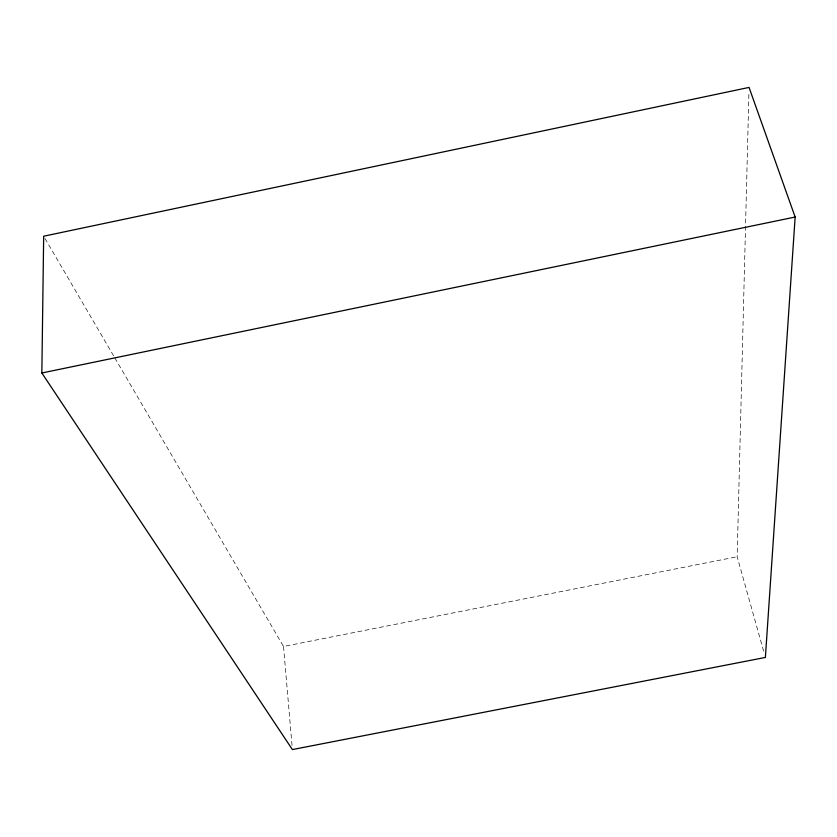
<?xml version="1.0" encoding="UTF-8"?>
<svg xmlns="http://www.w3.org/2000/svg" width="837" height="837" viewBox="0 0 837 837"><rect width="100%" height="100%" fill="white"/><g stroke="black" fill="none" stroke-linecap="round" stroke-linejoin="round"><path stroke-width="0.63" stroke-dasharray="4.18 3.14" d="M763.626 651.144L737.156 556.741L748.916 92.656M114.836 357.943L283.513 646.467L737.156 556.741M44.989 238.482L114.177 356.824M283.513 646.467L292.291 748.288"/><path stroke-width="1.26" d="M41.85 372.988L43.67 236.222L749.052 87.425L795.15 217.034L765.384 657.443L292.395 749.575L41.85 372.988L795.15 217.034"/></g></svg>
